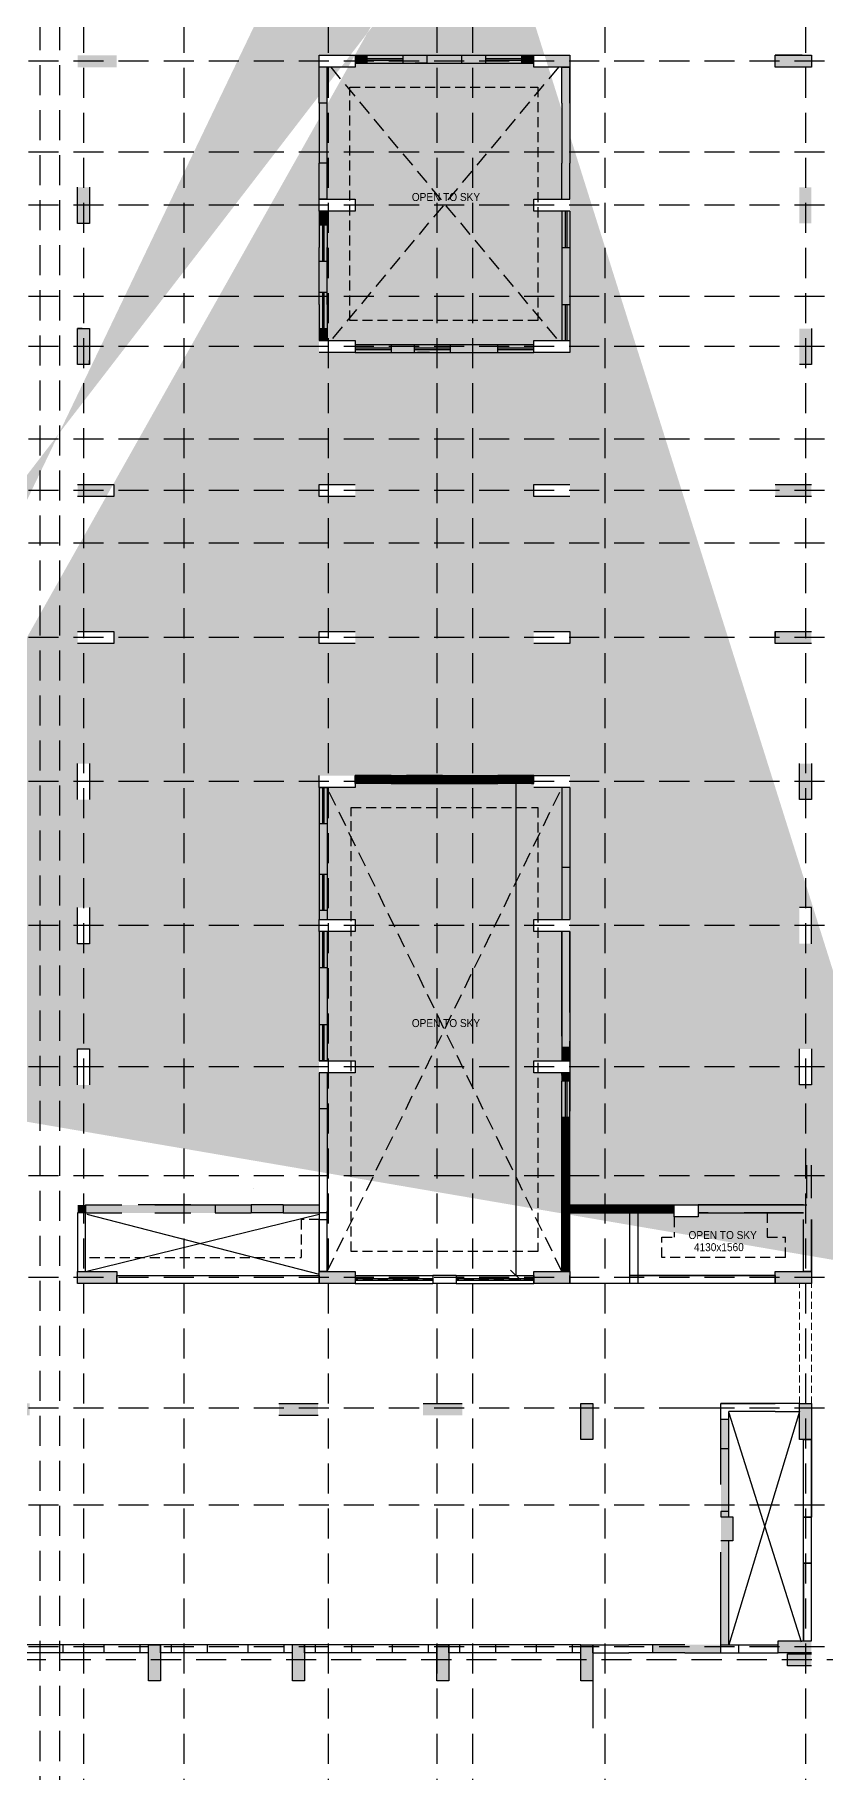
# Model space of a CAD drawing. Extents: x 11598203 to 12344885, y -3849975 to -3741011.
# Drawn here: x 12123344 to 12143080, y -3812156 to -3768739 of the extents above; entities that cross this region are included whole.
import ezdxf

# ---------------------------------------------------------------- set-up
doc = ezdxf.new("R2010")
doc.units = 0
doc.header["$MEASUREMENT"] = 0
for name, pattern in [('DASHED', [0.75, 0.5, -0.25]), ('DASHED2', [0.375, 0.25, -0.125]), ('HIDDEN', [0.375, 0.25, -0.125])]:
    doc.linetypes.add(name, pattern=pattern)
doc.layers.get('0').update_dxf_attribs({"linetype": 'CONTINUOUS'})
for name, color, linetype in [('BEAM', 8, 'CONTINUOUS'), ('GRID LINES', 9, 'CONTINUOUS'), ('HATCH', 7, 'CONTINUOUS'), ('HS', 7, 'CONTINUOUS')]:
    doc.layers.add(name, color=color, linetype=linetype)
doc.layers.add('HVAC_ODU', color=232, linetype='CONTINUOUS', lineweight=0)
doc.layers.add('MEP_HVAC_ODU_1.5TR', color=5, linetype='CONTINUOUS', lineweight=0)
doc.styles.get("Standard").update_dxf_attribs({"font": 'arial.ttf'})

# ---------------------------------------------------------------- blocks, each defined once
blk = doc.blocks.new('dflaljdfh')
at = {"layer": 'HATCH', "ltscale": 500}
h = blk.add_hatch(color=32, dxfattribs=at)
h.dxf.hatch_style = 1
h.paths.add_polyline_path([(-44310, 9830), (-44010, 9830), (-44010, 8930), (-44310, 8930)])
h.paths.add_polyline_path([(-6930, 5930), (-6630, 5930), (-6630, 4952), (-6930, 4952)])
h.paths.add_polyline_path([(-900, 5965), (0, 5965), (0, 5665), (-900, 5665)])
h.paths.add_polyline_path([(-31624, -10780), (-31024, -10780), (-31024, -11080), (-31624, -11080)])
h.paths.add_polyline_path([(-36805, -13310), (-36055, -13310), (-36055, -13610), (-36805, -13610)])
h.paths.add_polyline_path([(-26485, -100), (-26185, -100), (-26185, -1000), (-26485, -1000)])
h.paths.add_polyline_path([(-36355, -18035), (-36055, -18035), (-36055, -18785), (-36355, -18785)])
h.paths.add_polyline_path([(-4100, -100), (-3500, -100), (-3500, -400), (-4100, -400)])
h.paths.add_polyline_path([(-47740, 18020), (-46990, 18020), (-46990, 17720), (-47740, 17720)])
h.paths.add_polyline_path([(-47740, 14490), (-46840, 14490), (-46840, 14190), (-47740, 14190)])
h.paths.add_polyline_path([(-10758, 0), (-9930, 0), (-9930, -300), (-10758, -300)])
h.paths.add_polyline_path([(-36805, -7980), (-36055, -7980), (-36055, -8280), (-36805, -8280)])
h.paths.add_polyline_path([(-34515, 600), (-34215, 600), (-34215, -300), (-34515, -300)])
h.paths.add_polyline_path([(-40685, 450), (-40385, 450), (-40385, -300), (-40685, -300)])
h.paths.add_polyline_path([(-41010, -325), (-40710, -325), (-40710, -1075), (-41010, -1075)])
h.paths.add_polyline_path([(-47740, 28890), (-46990, 28890), (-46990, 28590), (-47740, 28590)])
h.paths.add_polyline_path([(-900, 28890), (0, 28890), (0, 28590), (-900, 28590)])
h.paths.add_polyline_path([(-47840, 9830), (-47540, 9830), (-47540, 8930), (-47840, 8930)])
h.paths.add_polyline_path([(-41010, 450), (-40710, 450), (-40710, -300), (-41010, -300)])
h.paths.add_polyline_path([(-1000, 42620), (-700, 42620), (-700, 43598), (-1000, 43598)])
h.paths.add_polyline_path([(-47740, 21620), (-46990, 21620), (-46990, 21320), (-47740, 21320)])
h.paths.add_polyline_path([(-19285, -100), (-18985, -100), (-18985, -1000), (-19285, -1000)])
h.paths.add_polyline_path([(-900, 48850), (0, 48850), (0, 48550), (-900, 48550)])
h.paths.add_polyline_path([(-900, 32490), (0, 32490), (0, 32190), (-900, 32190)])
h.paths.add_polyline_path([(-47740, 25220), (-46990, 25220), (-46990, 24920), (-47740, 24920)])
h.paths.add_polyline_path([(-15685, 5930), (-15385, 5930), (-15385, 5030), (-15685, 5030)])
h.paths.add_polyline_path([(-900, 25220), (0, 25220), (0, 24920), (-900, 24920)])
h.paths.add_polyline_path([(-39510, -13310), (-38760, -13310), (-38760, -13610), (-39510, -13610)])
h.paths.add_polyline_path([(-42695, 39620), (-42395, 39620), (-42395, 39020), (-42695, 39020)])
h.paths.add_polyline_path([(-47740, 39620), (-46840, 39620), (-46840, 39320), (-47740, 39320)])
h.paths.add_polyline_path([(-900, 39620), (-100, 39620), (-100, 39320), (-900, 39320)])
h.paths.add_polyline_path([(-4100, 10890), (-3401, 10890), (-3401, 10590), (-4100, 10590)])
h.paths.add_polyline_path([(-31624, -8030), (-31024, -8030), (-31024, -8330), (-31624, -8330)])
h.paths.add_polyline_path([(-44760, -18485), (-44010, -18485), (-44010, -18785), (-44760, -18785)])
h.paths.add_polyline_path([(-6930, 0), (-6102, 0), (-6102, -300), (-6930, -300)])
h.paths.add_polyline_path([(-900, 18020), (0, 18020), (0, 17720), (-900, 17720)])
h.paths.add_polyline_path([(-48040, -18485), (-47290, -18485), (-47290, -18785), (-48040, -18785)])
h.paths.add_polyline_path([(-42695, 43220), (-42395, 43220), (-42395, 42620), (-42695, 42620)])
h.paths.add_polyline_path([(-39510, -10830), (-38760, -10830), (-38760, -11130), (-39510, -11130)])
h.paths.add_polyline_path([(-42370, 43220), (-42070, 43220), (-42070, 42620), (-42370, 42620)])
h.paths.add_polyline_path([(-39510, -7980), (-38760, -7980), (-38760, -8280), (-39510, -8280)])
h.paths.add_polyline_path([(-46360, 43520), (-46060, 43520), (-46060, 42620), (-46360, 42620)])
h.paths.add_polyline_path([(-900, 0), (0, 0), (0, -300), (-900, -300)])
h.paths.add_polyline_path([(-28250, 51150), (-27950, 51150), (-27950, 50250), (-28250, 50250)])
h.paths.add_polyline_path([(-22220, 51150), (-21920, 51150), (-21920, 50250), (-22220, 50250)])
h.paths.add_polyline_path([(-44310, 450), (-44010, 450), (-44010, -300), (-44310, -300)])
h.paths.add_polyline_path([(-42370, 39620), (-42070, 39620), (-42070, 39020), (-42370, 39020)])
h.paths.add_polyline_path([(-31550, 51150), (-31250, 51150), (-31250, 50250), (-31550, 50250)])
h.paths.add_polyline_path([(-46360, 49400), (-46060, 49400), (-46060, 48650), (-46360, 48650)])
h.paths.add_polyline_path([(-42695, 36020), (-42395, 36020), (-42395, 35420), (-42695, 35420)])
h.paths.add_polyline_path([(-42370, 35420), (-42070, 35420), (-42070, 36020), (-42370, 36020)])
h.paths.add_polyline_path([(-44310, 14940), (-44010, 14940), (-44010, 14190), (-44310, 14190)])
h.paths.add_polyline_path([(-42695, 49400), (-42395, 49400), (-42395, 48650), (-42695, 48650)])
h.paths.add_polyline_path([(-44760, -325), (-44010, -325), (-44010, -625), (-44760, -625)])
h.paths.add_polyline_path([(-15685, -100), (-15385, -100), (-15385, -1000), (-15685, -1000)])
h.paths.add_polyline_path([(-39510, -5500), (-38760, -5500), (-38760, -5800), (-39510, -5800)])
h.paths.add_polyline_path([(-44310, 5930), (-44010, 5930), (-44010, 5180), (-44310, 5180)])
h.paths.add_polyline_path([(-36355, -325), (-36055, -325), (-36055, -1075), (-36355, -1075)])
h.paths.add_polyline_path([(-22885, -100), (-22585, -100), (-22585, -1000), (-22885, -1000)])
h.paths.add_polyline_path([(-900, 36020), (0, 36020), (0, 35720), (-900, 35720)])
h.paths.add_polyline_path([(-47740, 32490), (-46990, 32490), (-46990, 32190), (-47740, 32190)])
h.paths.add_polyline_path([(-6930, -325), (-6330, -325), (-6330, -625), (-6930, -625)])
h.paths.add_polyline_path([(-41010, -18035), (-40710, -18035), (-40710, -18785), (-41010, -18785)])
h.paths.add_polyline_path([(-36805, -5500), (-36055, -5500), (-36055, -5800), (-36805, -5800)])
h.paths.add_polyline_path([(-48015, -325), (-47265, -325), (-47265, -625), (-48015, -625)])
h.paths.add_polyline_path([(-10530, -325), (-9930, -325), (-9930, -625), (-10530, -625)])
h.paths.add_polyline_path([(-46840, 36020), (-47740, 36020), (-47740, 35720), (-46840, 35720)])
h.paths.add_polyline_path([(-34515, 5930), (-34215, 5930), (-34215, 5030), (-34515, 5030)])
h.paths.add_polyline_path([(-30085, -100), (-29785, -100), (-29785, -1000), (-30085, -1000)])
h.paths.add_polyline_path([(-36805, -10830), (-36055, -10830), (-36055, -11130), (-36805, -11130)])
h.paths.add_polyline_path([(-10230, 5930), (-9930, 5930), (-9930, 5030), (-10230, 5030)])
h.paths.add_polyline_path([(-900, 14490), (0, 14490), (0, 14190), (-900, 14190)])
h.paths.add_polyline_path([(-900, 9230), (78, 9230), (78, 8930), (-900, 8930)])
h.paths.add_polyline_path([(-39940, 49550), (-39640, 49550), (-39640, 48650), (-39940, 48650)])
edge = h.paths.add_edge_path()
edge.add_line((-19435, 49550), (-19435, 48650))
edge.add_line((-6930, 8930), (-5952, 8930))
edge.add_line((-41010, 14940), (-41010, 14190))
edge.add_line((-19135, 42620), (-19135, 43520))
edge.add_line((-40710, 5180), (-40710, 5930))
edge.add_line((-40685, 5930), (-40685, 5180))
h.paths.add_polyline_path([(-22220, 9230), (-21320, 9230), (-21320, 8930), (-22220, 8930)])
h.paths.add_polyline_path([(-37580, 9830), (-37280, 9830), (-37280, 8930), (-37580, 8930)])
h.paths.add_polyline_path([(-40685, 9680), (-40385, 9680), (-40385, 8930), (-40685, 8930)])
h.paths.add_polyline_path([(-40685, 5930), (-40385, 5930), (-40385, 5180), (-40685, 5180)])
h.paths.add_polyline_path([(-32228, 9230), (-31250, 9230), (-31250, 8930), (-32228, 8930)])
h.paths.add_polyline_path([(-30424, 5930), (-29446, 5930), (-29446, 5630), (-30424, 5630)])
h.paths.add_polyline_path([(-16860, 9230), (-15960, 9230), (-15960, 8930), (-16860, 8930)])
h.paths.add_polyline_path([(-28250, 9230), (-27272, 9230), (-27272, 8930), (-28250, 8930)])
h.paths.add_polyline_path([(-10830, 9230), (-9930, 9230), (-9930, 8930), (-10830, 8930)])
h.paths.add_polyline_path([(-41010, 9680), (-40710, 9680), (-40710, 8930), (-41010, 8930)])
h.paths.add_polyline_path([(-41010, 5930), (-40710, 5930), (-40710, 5180), (-41010, 5180)])
h.paths.add_polyline_path([(-16860, 36020), (-15960, 36020), (-15960, 35720), (-16860, 35720)], flags=16)
h.paths.add_polyline_path([(-22220, 43220), (-21920, 43220), (-21920, 42620), (-22220, 42620)], flags=16)
h.paths.add_polyline_path([(-22220, 28890), (-21320, 28890), (-21320, 28590), (-22220, 28590)], flags=16)
h.paths.add_polyline_path([(-25450, 45080), (-24850, 45080), (-24850, 44780), (-25450, 44780)], flags=16)
h.paths.add_polyline_path([(-25450, 42920), (-24850, 42920), (-24850, 42620), (-25450, 42620)], flags=16)
h.paths.add_polyline_path([(-16860, 14490), (-15960, 14490), (-15960, 14190), (-16860, 14190)], flags=16)
h.paths.add_polyline_path([(-41010, 14940), (-40710, 14940), (-40710, 14190), (-41010, 14190)], flags=16)
h.paths.add_polyline_path([(-31250, 24920), (-32150, 24920), (-32150, 25220), (-31250, 25220)], flags=16)
h.paths.add_polyline_path([(-38180, 18020), (-37280, 18020), (-37280, 17720), (-38180, 17720)], flags=16)
h.paths.add_polyline_path([(-31550, 14790), (-31250, 14790), (-31250, 13890), (-31550, 13890)], flags=16)
h.paths.add_polyline_path([(-38180, 14490), (-37280, 14490), (-37280, 14190), (-38180, 14190)], flags=16)
h.paths.add_polyline_path([(-22220, 18020), (-21320, 18020), (-21320, 17720), (-22220, 17720)], flags=16)
h.paths.add_polyline_path([(-40685, 14940), (-40385, 14940), (-40385, 14190), (-40685, 14190)], flags=16)
h.paths.add_polyline_path([(-38180, 21620), (-37280, 21620), (-37280, 21320), (-38180, 21320)], flags=16)
h.paths.add_polyline_path([(-16860, 32490), (-15960, 32490), (-15960, 32190), (-16860, 32190)], flags=16)
h.paths.add_polyline_path([(-16860, 21620), (-15960, 21620), (-15960, 21320), (-16860, 21320)], flags=16)
h.paths.add_polyline_path([(-16860, 25220), (-15960, 25220), (-15960, 24920), (-16860, 24920)], flags=16)
h.paths.add_polyline_path([(-13360, 10890), (-12760, 10890), (-12760, 10590), (-13360, 10590)], flags=16)
h.paths.add_polyline_path([(-6930, 28890), (-6030, 28890), (-6030, 28590), (-6930, 28590)], flags=16)
h.paths.add_polyline_path([(-10830, 28890), (-9930, 28890), (-9930, 28590), (-10830, 28590)], flags=16)
h.paths.add_polyline_path([(-28250, 21920), (-27950, 21920), (-27950, 21020), (-28250, 21020)], flags=16)
h.paths.add_polyline_path([(-22220, 21620), (-21320, 21620), (-21320, 21320), (-22220, 21320)], flags=16)
h.paths.add_polyline_path([(-6930, 9230), (-5952, 9230), (-5952, 8930), (-6930, 8930)], flags=16)
h.paths.add_polyline_path([(-31550, 21920), (-31250, 21920), (-31250, 21020), (-31550, 21020)], flags=16)
h.paths.add_polyline_path([(-10230, 21920), (-9930, 21920), (-9930, 21020), (-10230, 21020)], flags=16)
h.paths.add_polyline_path([(-28250, 28890), (-27350, 28890), (-27350, 28590), (-28250, 28590)], flags=16)
h.paths.add_polyline_path([(-15132, 42920), (-14232, 42920), (-14232, 42620), (-15132, 42620)], flags=16)
h.paths.add_polyline_path([(-10830, 42920), (-9930, 42920), (-9930, 42620), (-10830, 42620)], flags=16)
h.paths.add_polyline_path([(-6930, 42920), (-6030, 42920), (-6030, 42620), (-6930, 42620)], flags=16)
h.paths.add_polyline_path([(-22220, 25220), (-21320, 25220), (-21320, 24920), (-22220, 24920)], flags=16)
h.paths.add_polyline_path([(-28250, 25220), (-27350, 25220), (-27350, 24920), (-28250, 24920)], flags=16)
h.paths.add_polyline_path([(-34680, 10890), (-34080, 10890), (-34080, 10590), (-34680, 10590)], flags=16)
h.paths.add_polyline_path([(-22220, 36020), (-21320, 36020), (-21320, 35720), (-22220, 35720)], flags=16)
h.paths.add_polyline_path([(-38180, 25220), (-37280, 25220), (-37280, 24920), (-38180, 24920)], flags=16)
h.paths.add_polyline_path([(-6930, 25220), (-6030, 25220), (-6030, 24920), (-6930, 24920)], flags=16)
h.paths.add_polyline_path([(-10830, 25220), (-9930, 25220), (-9930, 24920), (-10830, 24920)], flags=16)
h.paths.add_polyline_path([(-6930, 21920), (-6630, 21920), (-6630, 21020), (-6930, 21020)], flags=16)
h.paths.add_polyline_path([(-28250, 18320), (-27950, 18320), (-27950, 17420), (-28250, 17420)], flags=16)
h.paths.add_polyline_path([(-6930, 14790), (-6630, 14790), (-6630, 13890), (-6930, 13890)], flags=16)
h.paths.add_polyline_path([(-22220, 32490), (-21320, 32490), (-21320, 32190), (-22220, 32190)], flags=16)
h.paths.add_polyline_path([(-10230, 32790), (-9930, 32790), (-9930, 31890), (-10230, 31890)], flags=16)
h.paths.add_polyline_path([(-6930, 32790), (-6630, 32790), (-6630, 31890), (-6930, 31890)], flags=16)
h.paths.add_polyline_path([(-32150, 28890), (-31250, 28890), (-31250, 28590), (-32150, 28590)], flags=16)
h.paths.add_polyline_path([(-16860, 28890), (-15960, 28890), (-15960, 28588), (-16860, 28588)], flags=16)
h.paths.add_polyline_path([(-38180, 28890), (-37280, 28890), (-37280, 28590), (-38180, 28590)], flags=16)
h.paths.add_polyline_path([(-23224, 5930), (-22246, 5930), (-22246, 5630), (-23224, 5630)], flags=16)
h.paths.add_polyline_path([(-31550, 18320), (-31250, 18320), (-31250, 17420), (-31550, 17420)], flags=16)
h.paths.add_polyline_path([(-35695, 48650), (-35395, 48650), (-35395, 49450), (-35695, 49450)], flags=16)
h.paths.add_polyline_path([(-6930, 36320), (-6630, 36320), (-6630, 35420), (-6930, 35420)], flags=16)
h.paths.add_polyline_path([(-31550, 45680), (-31250, 45680), (-31250, 44780), (-31550, 44780)], flags=16)
h.paths.add_polyline_path([(-16860, 39620), (-15960, 39620), (-15960, 39320), (-16860, 39320)], flags=16)
h.paths.add_polyline_path([(-22220, 45680), (-21920, 45680), (-21920, 44780), (-22220, 44780)], flags=16)
h.paths.add_polyline_path([(-35695, 43520), (-35395, 43520), (-35395, 42620), (-35695, 42620)], flags=16)
h.paths.add_polyline_path([(-19435, 43520), (-19135, 43520), (-19135, 42620), (-19435, 42620)], flags=16)
h.paths.add_polyline_path([(-38180, 39620), (-37280, 39620), (-37280, 39320), (-38180, 39320)], flags=16)
h.paths.add_polyline_path([(-28250, 39620), (-27272, 39620), (-27272, 39320), (-28250, 39320)], flags=16)
h.paths.add_polyline_path([(-39940, 43520), (-39640, 43520), (-39640, 42620), (-39940, 42620)], flags=16)
h.paths.add_polyline_path([(-10230, 49550), (-9930, 49550), (-9930, 48650), (-10230, 48650)], flags=16)
h.paths.add_polyline_path([(-31550, 43520), (-31250, 43520), (-31250, 42620), (-31550, 42620)], flags=16)
h.paths.add_polyline_path([(-14832, 49550), (-14533, 49550), (-14533, 48650), (-14832, 48650)], flags=16)
h.paths.add_polyline_path([(-6930, 39620), (-6030, 39620), (-6030, 39320), (-6930, 39320)], flags=16)
h.paths.add_polyline_path([(-31550, 32790), (-31250, 32790), (-31250, 31890), (-31550, 31890)], flags=16)
h.paths.add_polyline_path([(-38180, 36020), (-37280, 36020), (-37280, 35720), (-38180, 35720)], flags=16)
h.paths.add_polyline_path([(-19435, 49550), (-19135, 49550), (-19135, 48650), (-19435, 48650)], flags=16)
h.paths.add_polyline_path([(-10830, 39620), (-9930, 39620), (-9930, 39320), (-10830, 39320)], flags=16)
h.paths.add_polyline_path([(-6930, 49550), (-6630, 49550), (-6630, 48650), (-6930, 48650)], flags=16)
h.paths.add_polyline_path([(-19624, 5930), (-18646, 5930), (-18646, 5630), (-19624, 5630)], flags=16)
h.paths.add_polyline_path([(-22220, 39620), (-21320, 39620), (-21320, 39320), (-22220, 39320)], flags=16)
h.paths.add_polyline_path([(-22220, 14490), (-21320, 14490), (-21320, 14190), (-22220, 14190)], flags=16)
h.paths.add_polyline_path([(-28250, 36320), (-27950, 36320), (-27950, 35420), (-28250, 35420)], flags=16)
h.paths.add_polyline_path([(-16860, 18020), (-15960, 18020), (-15960, 17720), (-16860, 17720)], flags=16)
h.paths.add_polyline_path([(-31550, 35420), (-31250, 35420), (-31250, 36318), (-31550, 36318)], flags=16)
h.paths.add_polyline_path([(-10230, 18320), (-9930, 18320), (-9930, 17420), (-10230, 17420)], flags=16)
h.paths.add_polyline_path([(-28250, 14790), (-27950, 14790), (-27950, 13890), (-28250, 13890)], flags=16)
h.paths.add_polyline_path([(-6930, 18320), (-6630, 18320), (-6630, 17420), (-6930, 17420)], flags=16)
h.paths.add_polyline_path([(-32228, 39620), (-31250, 39620), (-31250, 39320), (-32228, 39320)], flags=16)
h.paths.add_polyline_path([(-10230, 14790), (-9930, 14790), (-9930, 13890), (-10230, 13890)], flags=16)
h.paths.add_polyline_path([(-28250, 32790), (-27950, 32790), (-27950, 31890), (-28250, 31890)], flags=16)
h.paths.add_polyline_path([(-38180, 32490), (-37280, 32490), (-37280, 32190), (-38180, 32190)], flags=16)
h.paths.add_polyline_path([(-10230, 36320), (-9930, 36320), (-9930, 35420), (-10230, 35420)], flags=16)
h = blk.add_hatch(color=32, dxfattribs=at)
h.dxf.hatch_style = 1
edge = h.paths.add_edge_path()
edge.add_line((-47492, -3282), (-47459, -3258))
edge.add_line((-47426, -3223), (-47401, -3182))
edge.add_line((-47459, -3258), (-47426, -3223))
edge.add_line((-47401, -3182), (-47388, -3151))
edge.add_line((-45017, -5813), (-44992, -5732))
edge.add_line((-45063, -5524), (-45102, -5491))
edge.add_line((-45346, -5474), (-45397, -5505))
edge.add_arc((-45240, -10695), 250, -149.3548, 12.9001, ccw=False)
edge.add_line((-45397, -5505), (-45439, -5549))
edge.add_line((-45439, -5549), (-45469, -5600))
edge.add_line((-47542, -3307), (-47492, -3282))
edge = h.paths.add_edge_path()
edge.add_arc((-32851, -1608), 250, 0, 360)
edge = h.paths.add_edge_path()
edge.add_arc((-29448, -4951), 250, 0, 360)
edge = h.paths.add_edge_path()
edge.add_arc((-28312, -10980), 250, 0, 360)
edge = h.paths.add_edge_path()
edge.add_arc((-32795, -3901), 250, 0, 360)
edge = h.paths.add_edge_path()
edge.add_arc((-47625, -16039), 250, 0, 360)
edge = h.paths.add_edge_path()
edge.add_arc((-32795, -15209), 250, 0, 360)
edge = h.paths.add_edge_path()
edge.add_arc((-47625, -3071), 250, 0, 360)
edge = h.paths.add_edge_path()
edge.add_arc((-47640, -5700), 250, 0, 360)
edge = h.paths.add_edge_path()
edge.add_arc((-45240, -13410), 250, 0, 360)
edge = h.paths.add_edge_path()
edge.add_arc((-32851, -17502), 250, 0, 360)
edge = h.paths.add_edge_path()
edge.add_arc((-33733, -8130), 250, 0, 360)
edge = h.paths.add_edge_path()
edge.add_arc((-48845, -9555), 250, 0, 360)
edge = h.paths.add_edge_path()
edge.add_arc((-29448, -14159), 250, 0, 360)
edge = h.paths.add_edge_path()
edge.add_arc((-33733, -10980), 250, 0, 360)
edge = h.paths.add_edge_path()
edge.add_arc((-47640, -13410), 250, 0, 360)
edge = h.paths.add_edge_path()
edge.add_arc((-28312, -8130), 250, 0, 360)
h.paths.add_polyline_path([(-12190, 3100), (-11890, 3100), (-11890, 2500), (-12190, 2500)])
edge = h.paths.add_edge_path(flags=16)
edge.add_arc((-45240, -5700), 250, 0, 360)
edge = h.paths.add_edge_path(flags=16)
edge.add_arc((-45240, -10695), 250, 0, 360)
edge = h.paths.add_edge_path(flags=16)
edge.add_arc((-45240, -8415), 250, 0, 360)
at = {"layer": 'HS', "lineweight": -3, "ltscale": 500}
h = blk.add_hatch(color=8, dxfattribs=at)
h.dxf.hatch_style = 1
h.paths.add_polyline_path([(-21320, 39620), (-21320, 39420), (-21020, 39420), (-21020, 39620)])
h = blk.add_hatch(color=8, dxfattribs=at)
h.dxf.hatch_style = 1
h.paths.add_polyline_path([(-20120, 39620), (-20120, 39420), (-19520, 39420), (-19520, 39620)])
h = blk.add_hatch(color=8, dxfattribs=at)
h.dxf.hatch_style = 1
h.paths.add_polyline_path([(-18060, 39620), (-18660, 39620), (-18660, 39420), (-18060, 39420)])
h = blk.add_hatch(color=8, dxfattribs=at)
h.dxf.hatch_style = 1
h.paths.add_polyline_path([(-17160, 39620), (-16860, 39620), (-16860, 39420), (-17160, 39420)])
h = blk.add_hatch(color=8, dxfattribs=at)
h.dxf.hatch_style = 1
h.paths.add_polyline_path([(-22020, 36920), (-22220, 36920), (-22220, 36020), (-22020, 36020)])
h.paths.add_polyline_path([(-22020, 39320), (-22220, 39320), (-22220, 38420), (-22020, 38420)])
h = blk.add_hatch(color=8, dxfattribs=at)
h.dxf.hatch_style = 1
h.paths.add_polyline_path([(-15960, 39320), (-16160, 39320), (-16160, 38420), (-15960, 38420)])
h.paths.add_polyline_path([(-15960, 36920), (-16160, 36920), (-16160, 36020), (-15960, 36020)])
h = blk.add_hatch(color=8, dxfattribs=at)
h.dxf.hatch_style = 1
h.paths.add_polyline_path([(-22220, 36920), (-22020, 36920), (-22020, 38420), (-22220, 38420)])
h = blk.add_hatch(color=8, dxfattribs=at)
h.dxf.hatch_style = 1
h.paths.add_polyline_path([(-16160, 36920), (-15960, 36920), (-15960, 38420), (-15960, 38420), (-16160, 38420), (-16160, 36920)])
h = blk.add_hatch(color=8, dxfattribs=at)
h.dxf.hatch_style = 1
h.paths.add_polyline_path([(-22220, 35720), (-22220, 35375), (-22020, 35375), (-22020, 35720)])
h = blk.add_hatch(color=8, dxfattribs=at)
h.dxf.hatch_style = 1
h.paths.add_polyline_path([(-22020, 34475), (-22220, 34475), (-22220, 33690), (-22020, 33690)])
h = blk.add_hatch(color=8, dxfattribs=at)
h.dxf.hatch_style = 1
h.paths.add_polyline_path([(-22220, 32490), (-22020, 32490), (-22020, 32790), (-22220, 32790)])
h = blk.add_hatch(color=8, dxfattribs=at)
h.dxf.hatch_style = 1
h.paths.add_polyline_path([(-20420, 32190), (-19845, 32190), (-19845, 32390), (-20420, 32390), (-20420, 32190)])
h.paths.add_polyline_path([(-18945, 32190), (-18660, 32190), (-18660, 32390), (-18945, 32390), (-18945, 32190)])
h = blk.add_hatch(color=8, dxfattribs=at)
h.dxf.hatch_style = 1
h.paths.add_polyline_path([(-17760, 32390), (-18660, 32390), (-18660, 32190), (-17760, 32190)])
h = blk.add_hatch(dxfattribs=at)
h.set_pattern_fill('ANSI31', color=8, scale=10)
h.set_pattern_definition([(45, (-17527.9333, 21498.7764), (-0.88388348, 0.88388348), [])])
h.paths.add_polyline_path([(-16860, 21620), (-17760, 21620), (-18379, 21620), (-18379, 21420), (-17760, 21420), (-16860, 21420)])
h.paths.add_polyline_path([(-18379, 21620), (-20505, 21620), (-21320, 21620), (-21320, 21420), (-20420, 21420), (-18379, 21420)])
h = blk.add_hatch(dxfattribs=at)
h.set_pattern_fill('ANSI31', color=8)
h.set_pattern_definition([(45, (-10893295.24791, 3609755.16205), (-0.0883883476483, 0.0883883476483), [])])
h.paths.add_polyline_path([(-15960, 17720), (-16160, 17720), (-16160, 14827), (-15960, 14837)])
h.paths.add_polyline_path([(-15960, 14190), (-16160, 14190), (-16160, 13083), (-15960, 13086)])
h = blk.add_hatch(dxfattribs=at)
h.set_pattern_fill('ANSI31', color=8)
h.set_pattern_definition([(45, (-11635483.24791, 3804328.85889), (-0.0883883476483, 0.0883883476483), [])])
h.paths.add_polyline_path([(-16160, 14490), (-15960, 14490), (-15960, 14837), (-16160, 14837), (-16160, 14490)])
h = blk.add_hatch(dxfattribs=at)
h.set_pattern_fill('ANSI31', color=8, scale=10)
h.set_pattern_definition([(45, (-16054.8552, 13532.5907), (-0.88388348, 0.88388348), [])])
h.paths.add_polyline_path([(-15960, 14190), (-16160, 14190), (-16160, 13984), (-15960, 13984)])
h.paths.add_polyline_path([(-15960, 13084), (-16160, 13084), (-16160, 10890), (-15960, 10890)])
h.paths.add_polyline_path([(-13360, 10890), (-15960, 10890), (-15960, 10690), (-13360, 10690)])
h.paths.add_polyline_path([(-15960, 10890), (-16160, 10890), (-16160, 10690), (-15960, 10690)])
h.paths.add_polyline_path([(-15960, 10690), (-16160, 10690), (-16160, 10530), (-15960, 10530)])
h.paths.add_polyline_path([(-15960, 10530), (-16160, 10530), (-16160, 9230), (-15960, 9230)])
h = blk.add_hatch(color=8, dxfattribs=at)
h.dxf.hatch_style = 1
h.paths.add_polyline_path([(-28250, 10690), (-28050, 10690), (-28050, 10890), (-28250, 10890)])
h = blk.add_hatch(color=8, dxfattribs=at)
h.dxf.hatch_style = 1
h.paths.add_polyline_path([(-27185, 10690), (-22220, 10690), (-22220, 10890), (-27185, 10890)])
h.paths.add_polyline_path([(-27185, 10690), (-27185, 10890), (-28050, 10890), (-28050, 10690)])
h = blk.add_hatch(color=8, dxfattribs=at)
h.dxf.hatch_style = 1
h.paths.add_polyline_path([(-11990, 5530), (-12190, 5530), (-12190, 4807), (-11990, 4807)])
h.paths.add_polyline_path([(-11990, 4807), (-12190, 4807), (-12190, 3230), (-11990, 3230)])
h.paths.add_polyline_path([(-12190, 3230), (-12190, 3100), (-11990, 3100), (-11990, 3230)])
h = blk.add_hatch(color=8, dxfattribs=at)
h.dxf.hatch_style = 1
h.paths.add_polyline_path([(-11990, -100), (-11990, 2215), (-11990, 2500), (-12190, 2500), (-12190, 2215), (-12190, -100)])
h = blk.add_hatch(color=8, dxfattribs=at)
h.dxf.hatch_style = 1
h.paths.add_polyline_path([(-12190, -100), (-13090, -100), (-13705, -100), (-13885, -100), (-13885, -300), (-12190, -300)])
at = {"color": 8, "lineweight": 25, "ltscale": 500}
for p, q in [((-22220, 39320), (-22220, 39620)), ((-22220, 39620), (-21320, 39620)), ((-21320, 39620), (-21320, 39320)), ((-20120, 39420), (-20120, 39623)), ((-18060, 39420), (-18060, 39623)), ((-17160, 39420), (-17160, 39623)), ((-16860, 39320), (-16860, 39620)), ((-16860, 39620), (-15960, 39620)), ((-15960, 39620), (-15960, 39320)), ((-10830, 39320), (-10830, 39620)), ((-10830, 39620), (-9930, 39620)), ((-10160, 39620), (-9930, 39620)), ((-9930, 39620), (-9930, 39320)), ((-21320, 39320), (-22220, 39320)), ((-19520, 39420), (-19820, 39420)), ((-18660, 39420), (-18360, 39420)), ((-15960, 39320), (-16860, 39320)), ((-15960, 39320), (-15960, 37670)), ((-9930, 39320), (-10830, 39320)), ((-28250, 35420), (-28250, 36320)), ((-27950, 36320), (-27950, 35420)), ((-22220, 35720), (-22220, 36020)), ((-22220, 36020), (-21320, 36020)), ((-21320, 35720), (-22220, 35720)), ((-21320, 36020), (-21320, 35720)), ((-16860, 35720), (-16860, 36020)), ((-16860, 36020), (-15960, 36020)), ((-15960, 35720), (-16860, 35720)), ((-27950, 35420), (-28250, 35420)), ((-22220, 33390), (-22220, 33990)), ((-28250, 31890), (-28250, 32790)), ((-28250, 32790), (-27950, 32790)), ((-27950, 32790), (-27950, 31890)), ((-9930, 32790), (-9930, 31890)), ((-22220, 32490), (-21320, 32490)), ((-21320, 32190), (-22220, 32190)), ((-21320, 32490), (-21320, 32190)), ((-19461, 32190), (-19761, 32190)), ((-18660, 32190), (-17760, 32190)), ((-17760, 32190), (-17760, 32393)), ((-16860, 32190), (-16860, 32490)), ((-16860, 32490), (-15960, 32490)), ((-15960, 32190), (-16860, 32190)), ((-15960, 32490), (-15960, 32190)), ((-27950, 31890), (-28250, 31890)), ((-9930, 31890), (-10230, 31890)), ((-28250, 28890), (-27350, 28890)), ((-27350, 28890), (-27350, 28590)), ((-22220, 28590), (-22220, 28890)), ((-22220, 28890), (-21320, 28890)), ((-16860, 28590), (-16860, 28890)), ((-16860, 28890), (-15960, 28890)), ((-10830, 28890), (-9930, 28890)), ((-27350, 28590), (-28250, 28590)), ((-21320, 28590), (-22220, 28590)), ((-15960, 28590), (-16860, 28590)), ((-9930, 28590), (-10830, 28590)), ((-28250, 25220), (-27350, 25220)), ((-27350, 25220), (-27350, 24920)), ((-22220, 24920), (-22220, 25220)), ((-22220, 25220), (-21320, 25220)), ((-16860, 25220), (-15960, 25220)), ((-15960, 25220), (-15960, 24920)), ((-10830, 24920), (-10830, 25220)), ((-10830, 25220), (-9930, 25220)), ((-27350, 24920), (-28250, 24920)), ((-21320, 24920), (-22220, 24920)), ((-15960, 24920), (-16860, 24920)), ((-9930, 24920), (-10830, 24920)), ((-28250, 21020), (-28250, 21920)), ((-27950, 21920), (-27950, 21020)), ((-10230, 21020), (-10230, 21920)), ((-9930, 21920), (-9930, 21020)), ((-22220, 21320), (-22220, 21620)), ((-21320, 21320), (-22220, 21320)), ((-21320, 21620), (-21320, 21320)), ((-20505, 21620), (-19106, 21620)), ((-18379, 21620), (-18379, 21420)), ((-16860, 21620), (-15960, 21620)), ((-15960, 21320), (-16860, 21320)), ((-9930, 21020), (-10230, 21020)), ((-16860, 17720), (-16860, 18020)), ((-16860, 18020), (-15960, 18020)), ((-15960, 17720), (-16860, 17720)), ((-28250, 13890), (-28250, 14790)), ((-28250, 14790), (-27950, 14790)), ((-27950, 14790), (-27950, 13890)), ((-15960, 14490), (-15960, 14987)), ((-10230, 13890), (-10230, 14790)), ((-9930, 14790), (-9930, 13890)), ((-16860, 14190), (-16860, 14490)), ((-16860, 14490), (-15960, 14490)), ((-15960, 14490), (-15960, 14190)), ((-15960, 14190), (-16860, 14190)), ((-15960, 13984), (-16160, 13984)), ((-15960, 14190), (-15960, 13234)), ((-9930, 13890), (-10230, 13890)), ((-25420, 10890), (-26735, 10890)), ((-25420, 10890), (-26600, 10890)), ((-25420, 10890), (-24820, 10890)), ((-13360, 10590), (-13360, 10890)), ((-13360, 10890), (-12760, 10890)), ((-12760, 10890), (-12760, 10590)), ((-28050, 10690), (-28250, 10690)), ((-28250, 10690), (-28250, 9230)), ((-28050, 9230), (-28050, 10738)), ((-28050, 9230), (-28050, 10690)), ((-27485, 10522), (-27485, 10521)), ((-22020, 10690), (-22220, 10690)), ((-22220, 10690), (-22220, 9230)), ((-22020, 9230), (-22020, 10738)), ((-22020, 9230), (-22020, 10690)), ((-15960, 10530), (-16160, 10530)), ((-12760, 10590), (-13360, 10590)), ((-10130, 9230), (-10130, 10530)), ((-9930, 10530), (-9930, 9230)), ((-28250, 9230), (-28050, 9230)), ((-28250, 8930), (-28250, 9230)), ((-28250, 9230), (-27272, 9230)), ((-27272, 9230), (-27272, 8930)), ((-27272, 9130), (-22220, 9130)), ((-27272, 8930), (-27272, 9130)), ((-22220, 9230), (-22020, 9230)), ((-22220, 9130), (-22220, 8930)), ((-16860, 8930), (-16860, 9230)), ((-16860, 9230), (-15960, 9230)), ((-15960, 9230), (-15960, 8930)), ((-15960, 8930), (-15960, 9130)), ((-14460, 9130), (-10830, 9130)), ((-10830, 8930), (-10830, 9230)), ((-10830, 9230), (-9930, 9230)), ((-10830, 9130), (-10830, 8930)), ((-9930, 9230), (-10130, 9230)), ((-9930, 9230), (-9930, 8930)), ((-27272, 8930), (-28250, 8930)), ((-22220, 8930), (-27272, 8930)), ((-15960, 8930), (-16860, 8930)), ((-10830, 8930), (-15960, 8930)), ((-9930, 8930), (-10830, 8930)), ((-23224, 5930), (-22246, 5930)), ((-19624, 5930), (-18646, 5930)), ((-15685, 5030), (-15685, 5930)), ((-15685, 5930), (-15385, 5930)), ((-15385, 5930), (-15385, 5030)), ((-12190, 5930), (-11990, 5930)), ((-10230, 5030), (-10230, 5930)), ((-10230, 5930), (-9930, 5930)), ((-9930, 5930), (-9930, 5030)), ((-22246, 5630), (-23224, 5630)), ((-15385, 5030), (-15685, 5030)), ((-12190, 4807), (-11990, 4807)), ((-9930, 5030), (-10230, 5030)), ((-12190, 3100), (-11890, 3100)), ((-11890, 3100), (-11890, 2500)), ((-11890, 2500), (-12190, 2500)), ((-12190, 1405), (-12190, 1797)), ((-19285, -100), (-33476, -100)), ((-15685, -100), (-29785, -100)), ((-26485, -300), (-29785, -300)), ((-26485, -100), (-28766, -100)), ((-28616, -100), (-28616, -300)), ((-27600, -100), (-27600, -300)), ((-26700, -100), (-26700, -300)), ((-22885, -300), (-26185, -300)), ((-25916, -100), (-25916, -300)), ((-25016, -100), (-25016, -300)), ((-24000, -100), (-24000, -300)), ((-23100, -100), (-23100, -300)), ((-19285, -300), (-22585, -300)), ((-22316, -100), (-22316, -300)), ((-21416, -100), (-21416, -300)), ((-19285, -100), (-20935, -100)), ((-20400, -100), (-20400, -300)), ((-19500, -100), (-19500, -300)), ((-15685, -300), (-18985, -300)), ((-18716, -100), (-18716, -300)), ((-17816, -100), (-17816, -300)), ((-16800, -100), (-16800, -300)), ((-15900, -100), (-15900, -300)), ((-15385, -300), (-14485, -300)), ((-12190, -100), (-11990, -100))]:
    blk.add_line(p, q, dxfattribs=at)
at = {"color": 8, "lineweight": 25}
for p, q in [((-21320, 39620), (-19520, 39620)), ((-21020, 39420), (-21020, 39620)), ((-21020, 39540), (-20120, 39540)), ((-19520, 39620), (-18660, 39620)), ((-19520, 39420), (-19520, 39620)), ((-18660, 39420), (-18660, 39620)), ((-18660, 39620), (-16860, 39620)), ((-18060, 39540), (-17160, 39540)), ((-16860, 39420), (-16860, 39620)), ((-10160, 39623), (-10830, 39623)), ((-22020, 39320), (-22220, 39320)), ((-22220, 38420), (-22220, 39320)), ((-22020, 36020), (-22020, 39320)), ((-21320, 39420), (-19520, 39420)), ((-21020, 39500), (-20120, 39500)), ((-19520, 39420), (-18660, 39420)), ((-18660, 39420), (-16860, 39420)), ((-18060, 39500), (-17160, 39500)), ((-16160, 39320), (-15960, 39320)), ((-16160, 38420), (-16160, 39320)), ((-15960, 38420), (-15960, 39320)), ((-22020, 38420), (-22220, 38420)), ((-22220, 38420), (-22220, 36920)), ((-16160, 38420), (-16160, 36920)), ((-15960, 38420), (-15960, 36920)), ((-22020, 36920), (-22220, 36920)), ((-22220, 36020), (-22220, 36920)), ((-16160, 36020), (-16160, 36920)), ((-15960, 36020), (-15960, 36920)), ((-22020, 36020), (-22220, 36020)), ((-22020, 35720), (-22220, 35720)), ((-22220, 35720), (-22220, 34820)), ((-22020, 35720), (-22020, 34820)), ((-16160, 35720), (-16160, 34820)), ((-15960, 35720), (-15960, 34820)), ((-28135, 35420), (-28250, 35420)), ((-22020, 35375), (-22220, 35375)), ((-22140, 35375), (-22140, 34475)), ((-22100, 35375), (-22100, 34475)), ((-22220, 33390), (-22220, 34820)), ((-22020, 33390), (-22020, 34820)), ((-16160, 34820), (-16160, 33390)), ((-16160, 34820), (-15960, 34820)), ((-15960, 34820), (-15960, 33390)), ((-22220, 34475), (-22020, 34475)), ((-22020, 33690), (-22220, 33690)), ((-22140, 33690), (-22140, 32790)), ((-22100, 33690), (-22100, 32790)), ((-22220, 33390), (-22220, 32490)), ((-22020, 33390), (-22020, 32490)), ((-16160, 33390), (-15960, 33390)), ((-16160, 33390), (-16160, 32490)), ((-15960, 33390), (-15960, 32490)), ((-28135, 32790), (-28250, 32790)), ((-22220, 32790), (-22020, 32790)), ((-21320, 32390), (-21320, 32190)), ((-21320, 32390), (-18660, 32390)), ((-21320, 32310), (-20420, 32310)), ((-21320, 32270), (-20420, 32270)), ((-21320, 32190), (-19461, 32190)), ((-20420, 32390), (-20420, 32190)), ((-19845, 32390), (-19845, 32190)), ((-19845, 32310), (-18945, 32310)), ((-19845, 32270), (-18945, 32270)), ((-19461, 32190), (-18660, 32190)), ((-18945, 32390), (-18945, 32190)), ((-18660, 32390), (-16860, 32390)), ((-18660, 32190), (-16860, 32190)), ((-17760, 32310), (-16860, 32310)), ((-17760, 32270), (-16860, 32270)), ((-16860, 32190), (-16860, 32390)), ((-27950, 31890), (-27950, 31990)), ((-27950, 31929), (-27950, 31951)), ((-10830, 25209), (-10830, 25094)), ((-22220, 21320), (-22020, 21320)), ((-22220, 21320), (-22220, 20420)), ((-22140, 21320), (-22140, 20420)), ((-22100, 21320), (-22100, 20420)), ((-22020, 21320), (-22020, 20420)), ((-21320, 21420), (-21320, 21620)), ((-21320, 21420), (-21320, 21620)), ((-20420, 21620), (-21320, 21620)), ((-20420, 21420), (-21320, 21420)), ((-20420, 21620), (-17760, 21620)), ((-20420, 21420), (-17760, 21420)), ((-19139, 21620), (-20039, 21620)), ((-19139, 21420), (-20039, 21420)), ((-17479, 21540), (-18379, 21540)), ((-17479, 21500), (-18379, 21500)), ((-16860, 21620), (-17760, 21620)), ((-16860, 21420), (-17760, 21420)), ((-17310, 21420), (-17310, 9130)), ((-16160, 21320), (-16160, 19320)), ((-15960, 21320), (-15960, 19320)), ((-22220, 20420), (-22220, 19155)), ((-22220, 20420), (-22020, 20420)), ((-22020, 20420), (-22020, 19155)), ((-22220, 19155), (-22020, 19155)), ((-22220, 19155), (-22220, 18255)), ((-22140, 19155), (-22140, 18255)), ((-22100, 19155), (-22100, 18255)), ((-22020, 19155), (-22020, 18255)), ((-15960, 19320), (-16160, 19320)), ((-16160, 19320), (-16160, 18420)), ((-15960, 19320), (-15960, 18420)), ((-28250, 17420), (-28250, 18320)), ((-27950, 18320), (-27950, 17420)), ((-22220, 18255), (-22220, 18020)), ((-22220, 18255), (-22020, 18255)), ((-22020, 18255), (-22020, 18020)), ((-16160, 18420), (-16160, 18020)), ((-15960, 18420), (-15960, 18020)), ((-9930, 18320), (-10230, 18320)), ((-9930, 17420), (-9930, 18320)), ((-22220, 17720), (-22220, 18020)), ((-22220, 18020), (-21320, 18020)), ((-21320, 18020), (-21320, 17720)), ((-27950, 17420), (-28250, 17420)), ((-21320, 17720), (-22220, 17720)), ((-22020, 17720), (-22220, 17720)), ((-22220, 17720), (-22220, 16820)), ((-22140, 17720), (-22140, 16820)), ((-22100, 17720), (-22100, 16820)), ((-22020, 17720), (-22020, 16820)), ((-16160, 17720), (-16160, 14490)), ((-16160, 15110), (-16160, 17720)), ((-15960, 17720), (-15960, 14490)), ((-15960, 15702), (-15960, 17720)), ((-22220, 16820), (-22220, 15390)), ((-22020, 16820), (-22220, 16820)), ((-22020, 16820), (-22020, 15390)), ((-22020, 15390), (-22220, 15390)), ((-22220, 15390), (-22220, 14490)), ((-22140, 15390), (-22140, 14490)), ((-22100, 15390), (-22100, 14490)), ((-22020, 15390), (-22020, 14490)), ((-16160, 14872), (-16160, 14490)), ((-15960, 14872), (-15960, 14490)), ((-22220, 14490), (-21320, 14490)), ((-22020, 14490), (-22220, 14490)), ((-21320, 14490), (-21320, 14190)), ((-15960, 14490), (-16160, 14490)), ((-21320, 14190), (-22220, 14190)), ((-22020, 14190), (-22220, 14190)), ((-22220, 14190), (-22220, 13290)), ((-22020, 14190), (-22020, 13290)), ((-15960, 14190), (-16160, 14190)), ((-16160, 14190), (-16160, 13984)), ((-16160, 10430), (-16160, 13984)), ((-15960, 13984), (-16160, 13984)), ((-16080, 13984), (-16080, 13084)), ((-16040, 13984), (-16040, 13084)), ((-15960, 14190), (-15960, 13984)), ((-15960, 10430), (-15960, 13984)), ((-22220, 13290), (-22220, 10890)), ((-22020, 13290), (-22220, 13290)), ((-22020, 13290), (-22020, 10530)), ((-10045, 11059), (-10045, 11889)), ((-9930, 11059), (-9930, 11889)), ((-28050, 10890), (-28050, 10690)), ((-28050, 10890), (-27150, 10890)), ((-28050, 10890), (-28050, 10690)), ((-28050, 10890), (-27150, 10890)), ((-26320, 10890), (-25420, 10890)), ((-25270, 10890), (-24820, 10890)), ((-24820, 10890), (-24820, 10690)), ((-24820, 10890), (-23920, 10890)), ((-23120, 10890), (-23920, 10890)), ((-23920, 10890), (-23920, 10690)), ((-23120, 10890), (-23120, 10690)), ((-23120, 10890), (-22220, 10890)), ((-22220, 10890), (-22220, 10690)), ((-22220, 10890), (-22220, 10690)), ((-16160, 10890), (-13360, 10890)), ((-14460, 10873), (-14460, 10873)), ((-12760, 10890), (-10045, 10890)), ((-12760, 10890), (-10045, 10890)), ((-10130, 10890), (-12760, 10890)), ((-12760, 10890), (-12760, 10690)), ((-28050, 10690), (-27150, 10690)), ((-28050, 10690), (-27150, 10690)), ((-28050, 9230), (-22220, 10660)), ((-28020, 10660), (-22220, 9160)), ((-26320, 10690), (-25420, 10690)), ((-24820, 10690), (-23920, 10690)), ((-23120, 10690), (-23920, 10690)), ((-23120, 10690), (-22220, 10690)), ((-22220, 10690), (-22220, 10530)), ((-22220, 9230), (-22220, 10530)), ((-22220, 10530), (-22020, 10530)), ((-22020, 9230), (-22020, 10530)), ((-16160, 10690), (-13360, 10690)), ((-16160, 9230), (-16160, 10530)), ((-15960, 9230), (-15960, 10530)), ((-14460, 8930), (-14460, 10690)), ((-14260, 10690), (-14260, 8930)), ((-12760, 10690), (-12507, 10690)), ((-12760, 10690), (-12507, 10690)), ((-12507, 10690), (-12760, 10690)), ((-12760, 10690), (-10130, 10690)), ((-11607, 10690), (-10130, 10690)), ((-11607, 10690), (-10130, 10690)), ((-10130, 10690), (-11607, 10690)), ((-10130, 9230), (-10130, 10530)), ((-9930, 9230), (-9930, 10530)), ((-15960, 10248), (-15960, 10248)), ((-14460, 10248), (-14460, 10248)), ((-15960, 9623), (-15960, 9623)), ((-14460, 9623), (-14460, 9623)), ((-22020, 9230), (-22220, 9230)), ((-22220, 9230), (-22020, 9230)), ((-22220, 8930), (-22220, 9230)), ((-22220, 9230), (-21320, 9230)), ((-21320, 9230), (-21320, 8930)), ((-21320, 9130), (-19380, 9130)), ((-19380, 9130), (-19380, 8930)), ((-18800, 9130), (-19380, 9130)), ((-18800, 9130), (-16860, 9130)), ((-18800, 9130), (-18800, 8930)), ((-16860, 9130), (-16860, 8930)), ((-15960, 8930), (-15960, 9130)), ((-10830, 9130), (-14460, 9130)), ((-9930, 9230), (-10130, 9230)), ((-21320, 8930), (-22220, 8930)), ((-21320, 9050), (-19380, 9050)), ((-21320, 9010), (-19380, 9010)), ((-21320, 8930), (-19380, 8930)), ((-18800, 8930), (-19380, 8930)), ((-18800, 9050), (-16860, 9050)), ((-18800, 9010), (-16860, 9010)), ((-18800, 8930), (-16860, 8930)), ((-15960, 8998), (-15960, 8998)), ((-10830, 8930), (-15960, 8930)), ((-14460, 8998), (-14460, 8998)), ((-12190, 5815), (-13590, 5815)), ((-10830, 5930), (-12190, 5930)), ((-12190, 5530), (-12190, 5930)), ((-12190, 5930), (-10830, 5930)), ((-10230, 5730), (-11990, -100)), ((-11810, 5730), (-11990, 5730)), ((-11990, 5530), (-11990, 5730)), ((-11990, 5700), (-10182, -30)), ((-10830, 5730), (-11810, 5730)), ((-10830, 5730), (-11810, 5730)), ((-10230, 5930), (-10830, 5930)), ((-10830, 5730), (-10230, 5730)), ((-11990, 5530), (-12190, 5530)), ((-12190, 3907), (-12190, 5530)), ((-11990, 4630), (-11990, 5530)), ((-10130, 3090), (-10130, 5030)), ((-10130, 5030), (-9930, 5030)), ((-10130, 5030), (-9930, 5030)), ((-10130, 3090), (-10130, 5030)), ((-9930, 3090), (-9930, 5030)), ((-9930, 5030), (-9930, 3090)), ((-11990, 4130), (-11990, 4630)), ((-11990, 3230), (-11990, 4130)), ((-12190, 3230), (-12190, 3100)), ((-11990, 3230), (-12190, 3230)), ((-11990, 3100), (-11990, 3230)), ((-10130, 1940), (-10130, 3090)), ((-10130, 3090), (-9930, 3090)), ((-9930, 3090), (-10130, 3090)), ((-9930, 1940), (-9930, 3090)), ((-12190, -100), (-12190, 2215)), ((-11990, 2215), (-11990, 2500)), ((-11990, 1315), (-11990, 2215)), ((-10130, 0), (-10130, 1940)), ((-10130, 1940), (-9930, 1940)), ((-9930, 1940), (-10130, 1940)), ((-10130, 1940), (-10130, 0)), ((-9930, 0), (-9930, 1940)), ((-9930, 0), (-9930, 1940)), ((-11990, -100), (-11990, 1315)), ((-10758, 0), (-9930, 0)), ((-10758, -300), (-10758, 0)), ((-26485, -1000), (-26485, -100)), ((-26485, -100), (-26185, -100)), ((-26185, -100), (-26185, -1000)), ((-26185, -300), (-26185, -100)), ((-22885, -1000), (-22885, -100)), ((-22585, -100), (-22585, -1000)), ((-22585, -300), (-22585, -100)), ((-19285, -1000), (-19285, -100)), ((-19285, -100), (-18985, -100)), ((-18985, -100), (-18985, -1000)), ((-18985, -300), (-18985, -100)), ((-15685, -1000), (-15685, -100)), ((-15685, -100), (-15385, -100)), ((-15385, -100), (-15385, -1000)), ((-15385, -300), (-15385, -100)), ((-15385, -100), (-14485, -100)), ((-15385, -300), (-15385, -2181)), ((-15385, -300), (-14485, -300)), ((-13090, -100), (-14485, -100)), ((-13090, -300), (-14485, -300)), ((-13885, -300), (-13885, -100)), ((-13090, -300), (-12190, -300)), ((-12190, -300), (-12190, -100)), ((-12190, -300), (-11738, -300)), ((-11990, -100), (-11738, -100)), ((-11738, -300), (-11738, -100)), ((-11738, -100), (-10758, -100)), ((-11738, -300), (-10758, -300)), ((-10758, -300), (-10758, -100)), ((-9930, -300), (-10758, -300)), ((-10530, -325), (-9930, -325)), ((-10530, -625), (-10530, -325)), ((-9930, -625), (-10530, -625)), ((-26185, -1000), (-26485, -1000)), ((-22585, -1000), (-22885, -1000)), ((-18985, -1000), (-19285, -1000)), ((-15385, -1000), (-15685, -1000))]:
    blk.add_line(p, q, dxfattribs=at)
at = {"color": 8, "linetype": 'DASHED2', "lineweight": 25, "ltscale": 1500}
for p, q in [((-16248, 39320), (-21990, 32420)), ((-21932, 39320), (-16248, 32490)), ((-22020, 9230), (-16160, 21320)), ((-16160, 9230), (-22020, 21320))]:
    blk.add_line(p, q, dxfattribs=at)
at = {"color": 8, "linetype": 'DASHED', "lineweight": 25, "ltscale": 500}
for p, q in [((-21450, 38820), (-16760, 38820)), ((-21450, 32990), (-21450, 38820)), ((-16760, 38820), (-16760, 32990)), ((-16760, 32990), (-21450, 32990)), ((-21420, 20820), (-16760, 20820)), ((-21420, 9730), (-21420, 20820)), ((-16760, 20820), (-16760, 9730)), ((-22670, 10530), (-22670, 9580)), ((-22220, 10530), (-22670, 10530)), ((-13360, 10590), (-13360, 10090)), ((-11030, 10690), (-11030, 10090)), ((-13660, 9580), (-13660, 10090)), ((-13660, 10090), (-13360, 10090)), ((-11030, 10090), (-10580, 10090)), ((-10580, 9580), (-10580, 10090)), ((-27950, 9580), (-22670, 9580)), ((-16760, 9730), (-21420, 9730)), ((-10580, 9580), (-13660, 9580)), ((-19380, 9030), (-21320, 9030)), ((-16860, 9030), (-18800, 9030))]:
    blk.add_line(p, q, dxfattribs=at)
at = {"color": 8, "lineweight": 25, "ltscale": 2}
for p, q in [((-16080, 35720), (-16080, 34820)), ((-16040, 35720), (-16040, 34820)), ((-16080, 33390), (-16080, 32490)), ((-16040, 33390), (-16040, 32490))]:
    blk.add_line(p, q, dxfattribs=at)
at = {"color": 8, "linetype": 'ByBlock', "lineweight": 25}
blk.add_line((-17440, 9260), (-17180, 9000), dxfattribs=at)
at = {"layer": 'BEAM', "linetype": 'HIDDEN', "lineweight": 18, "ltscale": 700}
for p, q in [((-10230, 5930), (-10230, 8930)), ((-9930, 5930), (-9930, 8930))]:
    blk.add_line(p, q, dxfattribs=at)
at = {"layer": 'GRID LINES', "color": 8, "linetype": 'HIDDEN', "ltscale": 3000}
for p, q in [((-28100, 55054), (-28100, -16725)), ((-25595, 55054), (-25595, -16725)), ((-21995, 55054), (-21995, -16725)), ((-19285, 55054), (-19285, -16725)), ((-18395, 55054), (-18395, -16725)), ((-15085, 55054), (-15085, -16725)), ((-10080, 55054), (-10080, -16725)), ((-29195, 53996), (-29195, -15587)), ((-28700, 53996), (-28700, -15587)), ((5023, 39470), (-57949, 39470)), ((5023, 37195), (-57949, 37195)), ((5023, 35870), (-57949, 35870)), ((5023, 33595), (-57949, 33595)), ((5023, 32340), (-57949, 32340)), ((5023, 30030), (-57949, 30030)), ((5023, 28740), (-57949, 28740)), ((5023, 27425), (-57949, 27425)), ((5023, 25070), (-57949, 25070)), ((5023, 21470), (-57949, 21470)), ((5023, 17870), (-57949, 17870)), ((5023, 14340), (-57949, 14340)), ((5023, 11615), (-57949, 11615)), ((5023, 9080), (-57949, 9080)), ((5023, 5815), (-57949, 5815)), ((5023, 3385), (-57949, 3385)), ((5023, -150), (-57949, -150)), ((3581, -475), (-56073, -475))]:
    blk.add_line(p, q, dxfattribs=at)
at = {"layer": 'MEP_HVAC_ODU_1.5TR', "ltscale": 500}
blk.add_line((-23867, 11304), (-23867, 11304), dxfattribs=at)
at = {"color": 8, "lineweight": 20, "width": 0.9}
for s, p in [('OPEN TO SKY', (-19906, 35978)), ('OPEN TO SKY', (-19906, 15336)), ('OPEN TO SKY', (-12997, 10039)), ('4130x1560', (-12862, 9736))]:
    blk.add_text(s, height=200, dxfattribs=at).set_placement(p)

msp = doc.modelspace()

# ---------------------------------------------------------------- block references
at = {"layer": 'HVAC_ODU'}
msp.add_blockref('dflaljdfh', (12152664, -3808871.3), dxfattribs=at)

doc.saveas('drawing.dxf')
